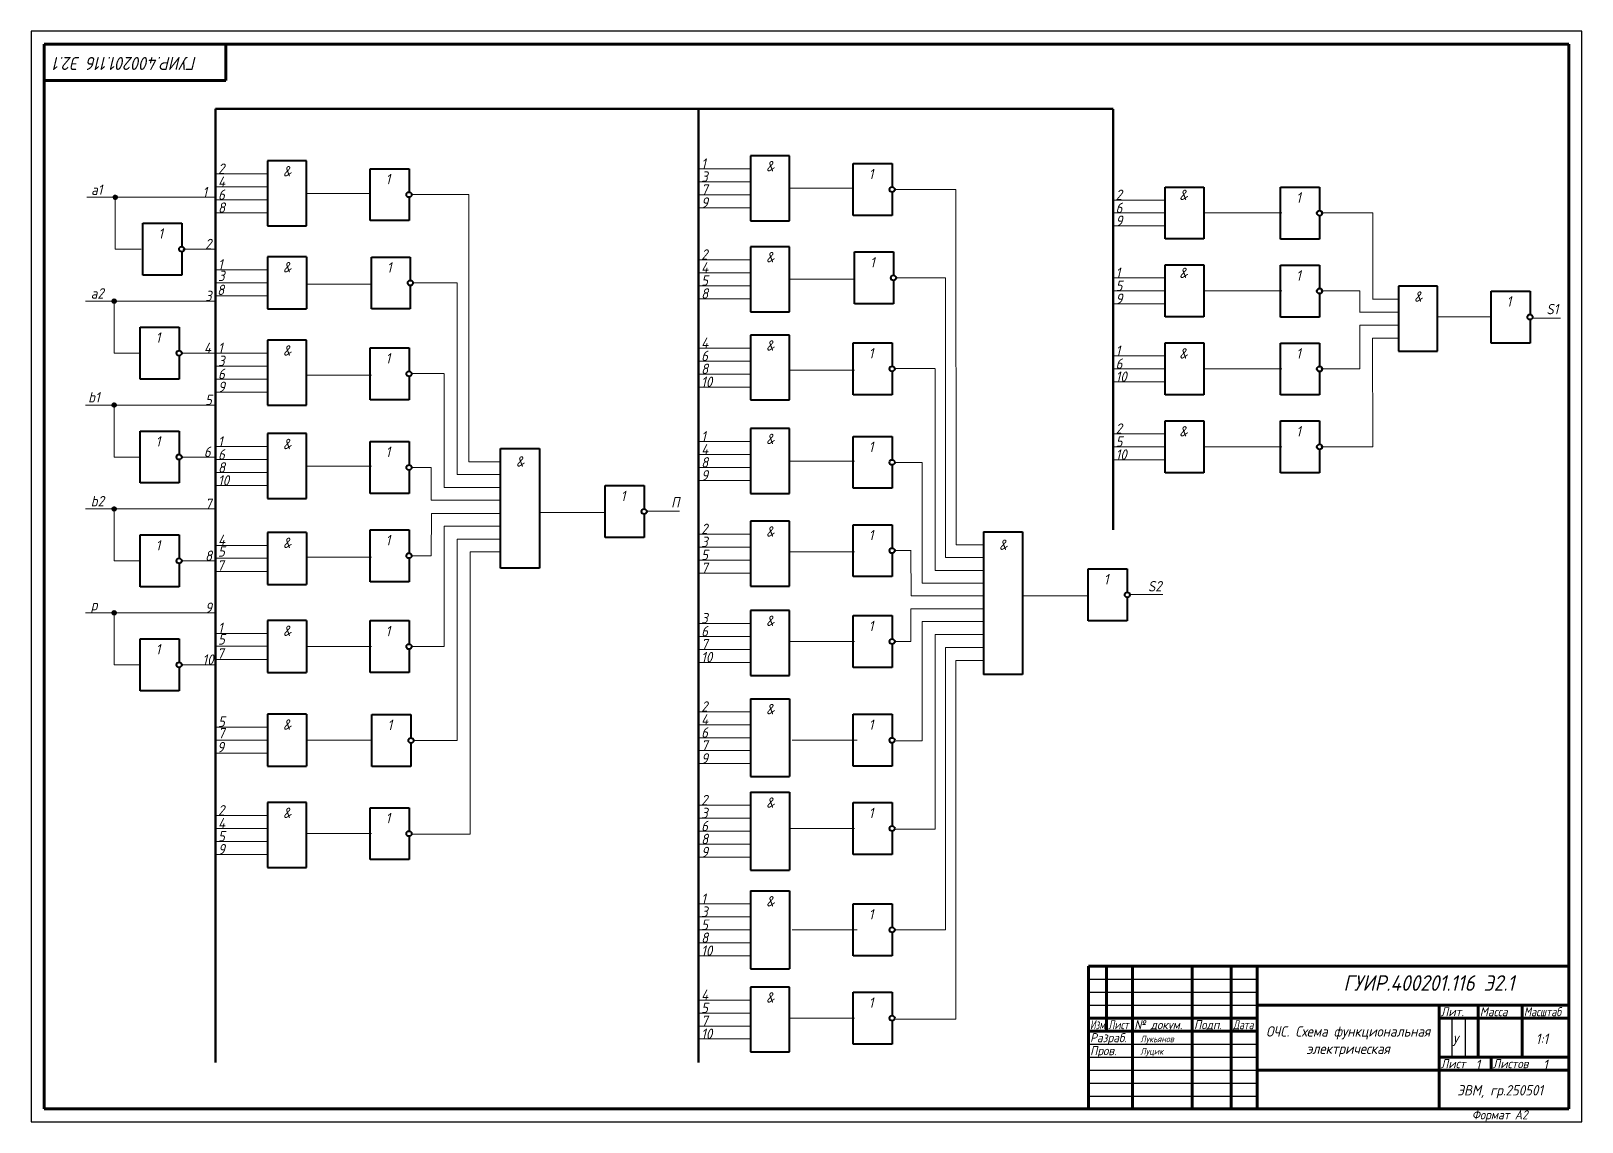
# Model space of a CAD drawing. Header units: millimetres. Extents: x 24 to 621, y 8 to 428.
import ezdxf

# ---------------------------------------------------------------- set-up
doc = ezdxf.new("R2010")
doc.units = ezdxf.units.MM
doc.header["$LTSCALE"] = 0.5
doc.layers.get('0').update_dxf_attribs({"lineweight": 60})
doc.layers.get('Defpoints').update_dxf_attribs({"color": 5})
doc.layers.add('4-текст', color=7, linetype='Continuous', true_color=0x00ad00)
doc.layers.add('провода', color=122, linetype='Continuous', lineweight=15)
doc.layers.add('фигуры', color=7, linetype='Continuous', lineweight=40)
doc.styles.get("Standard").update_dxf_attribs({"font": 'isocpeui.ttf', "width": 0.9})

msp = doc.modelspace()

# ---------------------------------------------------------------- linework, layer by layer
for p, q in [((29, 423.05), (29, 409.05)), ((99, 409.05), (99, 423.05)), ((29, 409.05), (99, 409.05)), ((566, 53.05), (566, 48.05))]:
    msp.add_line(p, q)
at = {"lineweight": 50}
msp.add_line((280.97, 397.75), (280.97, 31), dxfattribs=at)
at = {"lineweight": 40}
for p, q in [((550.42, 329.81), (550.42, 304.81)), ((565.42, 329.81), (550.42, 329.81)), ((565.42, 304.81), (565.42, 329.81)), ((300.97, 311), (300.97, 286)), ((315.97, 311), (300.97, 311)), ((315.97, 286), (315.97, 311)), ((115, 309.05), (115, 284.05)), ((130, 309.05), (115, 309.05)), ((130, 284.05), (130, 309.05)), ((550.42, 304.81), (565.42, 304.81)), ((115, 284.05), (130, 284.05)), ((300.97, 286), (315.97, 286)), ((300.97, 275), (300.97, 250)), ((315.97, 275), (300.97, 275)), ((315.97, 250), (315.97, 275)), ((115, 273.05), (115, 248.05)), ((130, 273.05), (115, 273.05)), ((130, 248.05), (130, 273.05)), ((115, 248.05), (130, 248.05)), ((300.97, 250), (315.97, 250)), ((115, 131.05), (115, 106.05)), ((130, 131.05), (115, 131.05)), ((130, 106.05), (130, 131.05)), ((115, 106.05), (130, 106.05)), ((300.97, 60), (300.97, 35)), ((315.97, 60), (300.97, 60)), ((315.97, 35), (315.97, 60)), ((300.97, 35), (315.97, 35))]:
    msp.add_line(p, q, dxfattribs=at)
at = {"lineweight": 60}
for p, q in [((616, 68.05), (431, 68.05)), ((431, 13.05), (431, 68.05)), ((438, 68.05), (438, 43.05)), ((448, 13.05), (448, 68.05)), ((471, 68.05), (471, 13.05)), ((486, 13.05), (486, 68.05)), ((496, 68.05), (496, 13.05)), ((431, 48.05), (496, 48.05)), ((496, 53.05), (616, 53.05)), ((566, 13.05), (566, 53.05)), ((566, 48.05), (616, 48.05)), ((581, 53.05), (581, 33.05)), ((598, 33.05), (598, 53.05)), ((431, 43.05), (496, 43.05)), ((566, 33.05), (616, 33.05)), ((586, 28.05), (586, 33.05)), ((496, 28.05), (616, 28.05))]:
    msp.add_line(p, q, dxfattribs=at)
at = {"lineweight": -3}
for p, q in [((431, 63.05), (496, 63.05)), ((431, 58.05), (496, 58.05)), ((431, 53.05), (496, 53.05)), ((571, 33.05), (571, 48.05)), ((576, 48.05), (576, 33.05)), ((431, 38.05), (496, 38.05)), ((431, 33.05), (496, 33.05)), ((431, 28.05), (496, 28.05)), ((431, 23.05), (496, 23.05)), ((431, 18.05), (496, 18.05))]:
    msp.add_line(p, q, dxfattribs=at)
for centre in [(56.44, 364.05), (56, 324.05), (56, 284.05), (56, 244.05), (56, 204.05)]:
    msp.add_circle(centre, 0.5)
at = {"layer": 'Defpoints'}
for p, q in [((621, 428.05), (24, 428.05)), ((24, 428.05), (24, 8.05)), ((621, 8.05), (621, 428.05)), ((24, 8.05), (621, 8.05))]:
    msp.add_line(p, q, dxfattribs=at)
at = {"layer": 'провода', "lineweight": 15}
for p, q in [((95, 373.05), (115, 373.05)), ((280.97, 375), (300.97, 375)), ((95, 368.05), (115, 368.05)), ((170.5, 365.05), (192.48, 365.05)), ((280.97, 370), (300.97, 370)), ((280.97, 365), (300.97, 365)), ((356.47, 367), (380, 367)), ((95, 364.05), (45.44, 364.05)), ((56.44, 364.05), (56.44, 344.05)), ((95, 363.05), (115, 363.05)), ((280.97, 360), (300.97, 360)), ((95, 358.05), (115, 358.05)), ((56.44, 344.05), (66.44, 344.05)), ((82.44, 344.05), (95, 344.05)), ((95, 336.1), (115, 336.1)), ((280.97, 340), (300.97, 340)), ((280.97, 335), (300.97, 335)), ((95, 331.15), (115, 331.15)), ((171, 331.05), (188, 331.07)), ((280.97, 330), (300.97, 330)), ((356.97, 333), (376, 333.01)), ((95, 324.05), (45, 324.05)), ((56, 324.05), (56, 304.05)), ((95, 326.1), (115, 326.1)), ((280.97, 325), (300.97, 325)), ((540.42, 324.81), (550.42, 324.81)), ((535.42, 319.81), (550.42, 319.81)), ((535.52, 314.81), (550.42, 314.81)), ((280.97, 306), (300.97, 306)), ((540.42, 309.81), (550.42, 309.81)), ((56, 304.05), (66, 304.05)), ((82, 304.05), (95, 304.05)), ((95, 304.05), (115, 304.05)), ((95, 299.05), (115, 299.05)), ((280.97, 301), (300.97, 301)), ((95, 294.05), (115, 294.05)), ((170.49, 296.15), (183, 296.16)), ((280.97, 296), (300.97, 296)), ((356.46, 298.1), (372, 298.11)), ((95, 289.05), (115, 289.05)), ((280.97, 291), (300.97, 291)), ((95, 284.05), (45, 284.05)), ((56, 284.05), (56, 264.05)), ((280.97, 270), (300.97, 270)), ((56, 264.05), (66, 264.05)), ((82, 264.05), (95, 264.05)), ((95, 268.05), (115, 268.05)), ((95, 263.05), (115, 263.05)), ((280.97, 265), (300.97, 265)), ((95, 258.05), (115, 258.05)), ((170.5, 260.05), (178, 260.06)), ((280.97, 260), (300.97, 260)), ((356.47, 262), (367, 262)), ((95, 253.05), (115, 253.05)), ((280.97, 255), (300.97, 255)), ((95, 244.05), (45, 244.05)), ((56, 244.05), (56, 224.05)), ((280.97, 234.38), (300.97, 234.38)), ((95, 230), (115, 230)), ((280.97, 229.38), (300.97, 229.38)), ((356.47, 228), (362.73, 228)), ((380.17, 230.28), (390.65, 230.28)), ((56, 224.05), (66, 224.05)), ((82, 224.05), (95, 224.05)), ((95, 225.05), (115, 225.05)), ((170.5, 226.05), (178, 226.06)), ((280.97, 224.38), (300.97, 224.38)), ((376, 225.31), (390.65, 225.31)), ((95, 220), (115, 220)), ((280.97, 219.38), (300.97, 219.38)), ((366.99, 215.43), (390.65, 215.43)), ((371.99, 220.4), (390.65, 220.4)), ((362.74, 210.59), (390.65, 210.59)), ((95, 204.05), (45, 204.05)), ((56, 204.05), (56, 184.05)), ((362.72, 205.62), (390.65, 205.62)), ((280.97, 200), (300.97, 200)), ((367, 200.71), (390.65, 200.71)), ((95, 196.15), (115, 196.15)), ((95, 191.2), (115, 191.2)), ((130, 191.05), (155, 191.05)), ((170.5, 191.05), (183, 191.06)), ((280.97, 195), (300.97, 195)), ((315.97, 193), (340.97, 193)), ((356.47, 193), (362.72, 193.01)), ((372, 195.74), (390.65, 195.74)), ((95, 186.15), (115, 186.15)), ((280.97, 190), (300.97, 190)), ((376, 190.72), (390.65, 190.72)), ((380, 185.74), (390.65, 185.74)), ((56, 184.05), (66, 184.05)), ((82, 184.05), (95, 184.05)), ((280.97, 185), (300.97, 185)), ((95, 160.04), (115, 160.04)), ((95, 155.09), (115, 155.09)), ((95, 150.04), (115, 150.04)), ((130, 155.04), (155, 155.04)), ((171.24, 154.94), (188.08, 154.96)), ((316.97, 155), (341.97, 155)), ((356.45, 154.78), (367, 154.79)), ((95, 126.05), (115, 126.05)), ((95, 121.05), (115, 121.05)), ((315.97, 121), (340.97, 121)), ((356.44, 120.76), (372, 120.77)), ((95, 116.05), (115, 116.05)), ((130, 119.05), (155, 119.05)), ((170.47, 118.81), (193, 118.83)), ((95, 111.05), (115, 111.05)), ((316.97, 82), (341.97, 82)), ((356.47, 82), (376, 82.01)), ((280.97, 55), (300.97, 55)), ((280.97, 50), (300.97, 50)), ((315.97, 48), (340.97, 48)), ((280.97, 45), (300.97, 45)), ((356.38, 47.6), (380, 47.6)), ((280.97, 40), (300.97, 40))]:
    msp.add_line(p, q, dxfattribs=at)
at = {"layer": 'провода'}
for p, q in [((130, 365.55), (154.5, 365.55)), ((192.48, 365.08), (192.48, 262.25)), ((315.97, 367.5), (340.47, 367.5)), ((380, 367), (380.17, 230.28)), ((460.5, 362.99), (440.5, 362.99)), ((460.5, 357.99), (440.5, 357.99)), ((460.5, 352.99), (440.5, 352.99)), ((475.5, 357.99), (485.5, 357.99)), ((485.5, 357.99), (505.5, 357.99)), ((520.5, 357.99), (535.5, 357.99)), ((540.5, 357.99), (535.5, 357.99)), ((540.5, 324.81), (540.5, 357.99)), ((130, 330.55), (155, 330.55)), ((188, 331.08), (188, 257.29)), ((315.97, 332.5), (340.97, 332.5)), ((376, 333.03), (376, 225.31)), ((460.5, 332.99), (440.5, 332.99)), ((460.5, 327.99), (440.5, 327.99)), ((460.5, 322.99), (440.5, 322.99)), ((475.5, 327.99), (505.5, 327.99)), ((520.5, 327.99), (535.5, 327.99)), ((535.5, 327.99), (535.5, 319.81)), ((565.5, 317.99), (585.5, 317.99)), ((601.9, 317.52), (612.69, 317.52)), ((535.5, 297.99), (535.52, 314.81)), ((540.42, 309.81), (540.5, 267.99)), ((460.5, 302.99), (440.5, 302.99)), ((130, 295.55), (155, 295.55)), ((183, 296.08), (183, 252.34)), ((315.97, 297.5), (340.97, 297.5)), ((372, 298.03), (372, 220.4)), ((460.5, 297.99), (440.5, 297.99)), ((460.5, 292.99), (440.5, 292.99)), ((475.5, 297.99), (505.5, 297.99)), ((520.5, 297.99), (535.5, 297.99)), ((460.5, 272.99), (440.5, 272.99)), ((460.5, 267.99), (440.5, 267.99)), ((460.5, 262.99), (440.5, 262.99)), ((475.5, 267.99), (505.5, 267.99)), ((520.5, 267.99), (535.5, 267.99)), ((540.5, 267.99), (535.5, 267.99)), ((130, 260.55), (155, 260.55)), ((178, 260.05), (178, 247.38)), ((188, 257.29), (204.68, 257.29)), ((192.48, 262.25), (204.68, 262.25)), ((315.97, 262.5), (340.97, 262.5)), ((367, 262), (367, 215.43)), ((183, 252.34), (204.69, 252.34)), ((178, 247.38), (204.69, 247.38)), ((178.1, 242.36), (178, 226.06)), ((178.1, 242.36), (204.68, 242.36)), ((219.68, 242.7), (245, 242.7)), ((260.99, 243.16), (273.66, 243.16)), ((183, 237.4), (183, 191.06)), ((183, 237.4), (204.68, 237.4)), ((188, 232.45), (204.69, 232.46)), ((188, 232.45), (188.08, 154.96)), ((193, 227.5), (193, 118.83)), ((193, 227.5), (204.69, 227.5)), ((315.97, 227.5), (340.97, 227.5)), ((362.72, 227.99), (362.74, 210.59)), ((130, 225.55), (155, 225.55)), ((405.65, 210.65), (430.97, 210.65)), ((446.96, 211.11), (459.63, 211.11)), ((362.72, 205.62), (362.72, 193.01)), ((367, 200.71), (367, 154.79)), ((372, 195.74), (372, 120.77)), ((376, 190.72), (376, 82.01)), ((380, 185.74), (380, 47.6)), ((280.97, 166), (300.97, 166)), ((280.97, 161), (300.97, 161)), ((280.97, 156), (300.97, 156)), ((280.97, 151), (300.97, 151)), ((280.97, 146), (300.97, 146)), ((280.97, 130), (300.97, 130)), ((280.97, 125), (300.97, 125)), ((280.97, 120), (300.97, 120)), ((280.97, 115), (300.97, 115)), ((280.97, 110), (300.97, 110)), ((280.97, 92), (300.97, 92)), ((280.97, 87), (300.97, 87)), ((280.97, 82), (300.97, 82)), ((280.97, 77), (300.97, 77)), ((280.97, 72), (300.97, 72))]:
    msp.add_line(p, q, dxfattribs=at)
at = {"layer": 'фигуры', "lineweight": 60}
for p, q in [((29, 13.05), (29, 423.05)), ((29, 423.05), (601, 423.05)), ((601, 423.05), (616, 423.05)), ((616, 423.05), (616, 13.05)), ((616, 13.05), (29, 13.05))]:
    msp.add_line(p, q, dxfattribs=at)
at = {"layer": 'фигуры', "lineweight": 50}
for p, q in [((95, 398.05), (95, 31)), ((95, 398.05), (440.5, 398.05)), ((440.5, 397.99), (440.5, 235.99))]:
    msp.add_line(p, q, dxfattribs=at)
at = {"layer": 'фигуры', "lineweight": 40}
for p, q in [((115, 378.05), (115, 353.05)), ((130, 378.05), (115, 378.05)), ((130, 353.05), (130, 378.05)), ((300.97, 380), (300.97, 355)), ((315.97, 380), (300.97, 380)), ((315.97, 355), (315.97, 380)), ((340.47, 377), (355.47, 377)), ((340.47, 357), (340.47, 377)), ((355.47, 377), (355.47, 368)), ((154.5, 375.05), (169.5, 375.05)), ((154.5, 355.05), (154.5, 375.05)), ((169.5, 375.05), (169.5, 366.05)), ((355.47, 366), (355.47, 357)), ((505, 367.94), (520, 367.94)), ((505, 347.94), (505, 367.94)), ((520, 367.94), (520, 358.94)), ((169.5, 364.05), (169.5, 355.05)), ((67, 354.05), (82, 354.05)), ((67, 334.05), (67, 354.05)), ((82, 354.05), (82, 345.05)), ((115, 353.05), (130, 353.05)), ((169.5, 355.05), (154.5, 355.05)), ((300.97, 355), (315.97, 355)), ((355.47, 357), (340.47, 357)), ((520, 356.94), (520, 347.94)), ((520, 347.94), (505, 347.94)), ((82, 343.05), (82, 334.05)), ((115, 341.1), (115, 321.1)), ((130, 341.1), (115, 341.1)), ((130, 341.1), (130, 321.1)), ((155, 341.05), (170, 341.05)), ((155, 321.05), (155, 341.05)), ((170, 341.05), (170, 332.05)), ((300.97, 345), (300.97, 320)), ((315.97, 345), (300.97, 345)), ((315.97, 320), (315.97, 345)), ((340.97, 343), (355.97, 343)), ((340.97, 323), (340.97, 343)), ((355.97, 343), (355.97, 334)), ((505, 337.94), (520, 337.94)), ((505, 317.94), (505, 337.94)), ((520, 337.94), (520, 328.94)), ((82, 334.05), (67, 334.05)), ((170, 330.05), (170, 321.05)), ((355.97, 332), (355.97, 323)), ((355.97, 323), (340.97, 323)), ((520, 326.94), (520, 317.94)), ((586, 327.94), (601, 327.94)), ((586, 307.94), (586, 327.94)), ((601, 327.94), (601, 318.94)), ((115, 321.1), (130, 321.1)), ((170, 321.05), (155, 321.05)), ((300.97, 320), (315.97, 320)), ((520, 317.94), (505, 317.94)), ((601, 316.94), (601, 307.94)), ((66, 314.05), (81, 314.05)), ((66, 294.05), (66, 314.05)), ((81, 314.05), (81, 305.05)), ((154.5, 306.05), (169.5, 306.05)), ((154.5, 286.05), (154.5, 306.05)), ((169.5, 306.05), (169.5, 297.05)), ((340.47, 308), (355.47, 308)), ((340.47, 288), (340.47, 308)), ((355.47, 308), (355.47, 299)), ((505, 307.94), (520, 307.94)), ((505, 287.94), (505, 307.94)), ((520, 307.94), (520, 298.94)), ((601, 307.94), (586, 307.94)), ((81, 303.05), (81, 294.05)), ((81, 294.05), (66, 294.05)), ((169.5, 295.05), (169.5, 286.05)), ((355.47, 297), (355.47, 288)), ((520, 296.94), (520, 287.94)), ((355.47, 288), (340.47, 288)), ((520, 287.94), (505, 287.94)), ((169.5, 286.05), (154.5, 286.05)), ((505, 277.94), (520, 277.94)), ((505, 257.94), (505, 277.94)), ((520, 277.94), (520, 268.94)), ((66, 274.05), (81, 274.05)), ((66, 254.05), (66, 274.05)), ((81, 274.05), (81, 265.05)), ((154.5, 270.05), (169.5, 270.05)), ((154.5, 250.05), (154.5, 270.05)), ((169.5, 270.05), (169.5, 261.05)), ((340.47, 272), (355.47, 272)), ((340.47, 252), (340.47, 272)), ((355.47, 272), (355.47, 263)), ((81, 263.05), (81, 254.05)), ((520, 266.94), (520, 257.94)), ((169.5, 259.05), (169.5, 250.05)), ((355.47, 261), (355.47, 252)), ((520, 257.94), (505, 257.94)), ((81, 254.05), (66, 254.05)), ((245, 253.05), (260, 253.05)), ((245, 233.05), (245, 253.05)), ((260, 253.05), (260, 244.05)), ((355.47, 252), (340.47, 252)), ((169.5, 250.05), (154.5, 250.05)), ((260, 242.05), (260, 233.05)), ((300.97, 239.38), (300.97, 214.38)), ((315.97, 239.38), (300.97, 239.38)), ((315.97, 214.38), (315.97, 239.38)), ((66, 234.05), (81, 234.05)), ((66, 214.05), (66, 234.05)), ((81, 234.05), (81, 225.05)), ((115, 235), (115, 215)), ((130, 235), (115, 235)), ((130, 235), (130, 215)), ((154.5, 236.05), (169.5, 236.05)), ((154.5, 216.05), (154.5, 236.05)), ((169.5, 236.05), (169.5, 227.05)), ((260, 233.05), (245, 233.05)), ((340.47, 238), (355.47, 238)), ((340.47, 218), (340.47, 238)), ((355.47, 238), (355.47, 229)), ((355.47, 227), (355.47, 218)), ((81, 223.05), (81, 214.05)), ((169.5, 225.05), (169.5, 216.05)), ((430.97, 221), (445.97, 221)), ((430.97, 201), (430.97, 221)), ((445.97, 221), (445.97, 212)), ((115, 215), (130, 215)), ((169.5, 216.05), (154.5, 216.05)), ((355.47, 218), (340.47, 218)), ((81, 214.05), (66, 214.05)), ((300.97, 214.38), (315.97, 214.38)), ((445.97, 210), (445.97, 201)), ((300.97, 205), (300.97, 180)), ((315.97, 205), (300.97, 205)), ((315.97, 180), (315.97, 205)), ((340.47, 203), (355.47, 203)), ((340.47, 183), (340.47, 203)), ((355.47, 203), (355.47, 194)), ((115, 201.15), (115, 181.15)), ((130, 201.15), (115, 201.15)), ((130, 201.15), (130, 181.15)), ((154.5, 201.05), (169.5, 201.05)), ((154.5, 181.05), (154.5, 201.05)), ((169.5, 201.05), (169.5, 192.05)), ((445.97, 201), (430.97, 201)), ((66, 194.05), (81, 194.05)), ((66, 174.05), (66, 194.05)), ((81, 194.05), (81, 185.05)), ((355.47, 192), (355.47, 183)), ((169.5, 190.05), (169.5, 181.05)), ((81, 183.05), (81, 174.05)), ((115, 181.15), (130, 181.15)), ((169.5, 181.05), (154.5, 181.05)), ((300.97, 180), (315.97, 180)), ((355.47, 183), (340.47, 183)), ((81, 174.05), (66, 174.05)), ((115, 165.04), (115, 145.04)), ((130, 165.04), (115, 165.04)), ((130, 165.04), (130, 145.04)), ((155.24, 164.94), (170.24, 164.94)), ((155.24, 144.94), (155.24, 164.94)), ((170.24, 164.94), (170.24, 155.94)), ((340.47, 165), (355.47, 165)), ((340.47, 145), (340.47, 165)), ((355.47, 165), (355.47, 156)), ((170.24, 153.94), (170.24, 144.94)), ((355.47, 154), (355.47, 145)), ((115, 145.04), (130, 145.04)), ((170.24, 144.94), (155.24, 144.94)), ((355.47, 145), (340.47, 145)), ((154.5, 129.05), (169.5, 129.05)), ((154.5, 109.05), (154.5, 129.05)), ((169.5, 129.05), (169.5, 120.05)), ((340.47, 131), (355.47, 131)), ((340.47, 111), (340.47, 131)), ((355.47, 131), (355.47, 122)), ((355.47, 120), (355.47, 111)), ((169.5, 118.05), (169.5, 109.05)), ((169.5, 109.05), (154.5, 109.05)), ((355.47, 111), (340.47, 111)), ((340.47, 92), (355.47, 92)), ((340.47, 72), (340.47, 92)), ((355.47, 92), (355.47, 83)), ((355.47, 81), (355.47, 72)), ((355.47, 72), (340.47, 72)), ((340.47, 58), (355.47, 58)), ((340.47, 38), (340.47, 58)), ((355.47, 58), (355.47, 49)), ((355.47, 47), (355.47, 38)), ((355.47, 38), (340.47, 38))]:
    msp.add_line(p, q, dxfattribs=at)
at = {"layer": 'фигуры'}
for p, q in [((460.5, 367.99), (475.5, 367.99)), ((460.5, 347.99), (460.5, 367.99)), ((475.5, 367.99), (475.5, 347.99)), ((475.5, 347.99), (460.5, 347.99)), ((460.5, 337.99), (475.5, 337.99)), ((460.5, 317.99), (460.5, 337.99)), ((475.5, 337.99), (475.5, 317.99)), ((475.5, 317.99), (460.5, 317.99)), ((460.5, 307.99), (475.5, 307.99)), ((460.5, 287.99), (460.5, 307.99)), ((475.5, 307.99), (475.5, 287.99)), ((475.5, 287.99), (460.5, 287.99)), ((460.5, 277.99), (475.5, 277.99)), ((460.5, 257.99), (460.5, 277.99)), ((475.5, 277.99), (475.5, 257.99)), ((204.68, 242.33), (204.68, 267.33)), ((204.68, 267.33), (219.68, 267.33)), ((219.68, 267.33), (219.68, 221.25)), ((475.5, 257.99), (460.5, 257.99)), ((204.68, 221.25), (204.68, 242.33)), ((390.65, 235.28), (405.65, 235.28)), ((390.65, 235.28), (390.65, 180.28)), ((405.65, 235.28), (405.65, 180.28)), ((219.68, 221.25), (204.68, 221.25)), ((405.65, 180.28), (390.65, 180.28)), ((300.97, 171), (300.97, 141)), ((300.97, 171), (315.97, 171)), ((315.97, 171), (315.97, 141)), ((300.97, 141), (315.97, 141)), ((300.97, 135), (300.97, 105)), ((300.97, 135), (315.97, 135)), ((315.97, 135), (315.97, 105)), ((300.97, 105), (315.97, 105)), ((300.97, 97), (300.97, 67)), ((300.97, 97), (315.97, 97)), ((315.97, 97), (315.97, 67)), ((300.97, 67), (315.97, 67))]:
    msp.add_line(p, q, dxfattribs=at)
at = {"layer": 'фигуры', "lineweight": 40}
for centre in [(169.5, 365.05), (355.47, 367), (520, 357.94), (82, 344.05), (170, 331.05), (355.97, 333), (520, 327.94), (601, 317.94), (81, 304.05), (355.47, 298), (520, 297.94), (169.5, 296.05), (520, 267.94), (81, 264.05), (355.47, 262), (169.5, 260.05), (260, 243.05), (169.5, 226.05), (355.47, 228), (81, 224.05), (445.97, 211), (169.5, 191.05), (355.47, 193), (81, 184.05), (170.24, 154.94), (355.47, 155), (169.5, 119.05), (355.47, 121), (355.47, 82), (355.47, 48)]:
    msp.add_circle(centre, 1, dxfattribs=at)

# ---------------------------------------------------------------- texts
at = {"lineweight": -3, "width": 0.9}
msp.add_text('Формат А2', height=3.5, dxfattribs=at).set_placement((578.6, 9.05))
at = {"insert": (496, 44.92), "char_height": 4, "attachment_point": 1}
msp.add_mtext_dynamic_manual_height_columns('\\pxqc;ОЧС. Схема функциональная электрическая', width=70, gutter_width=20, heights=[0], dxfattribs=at)
at = {"layer": '4-текст', "lineweight": -3}
for s, width, p in [('Лит.', 0.9, (566.67, 48.75)), ('Масса', 0.9, (581.67, 48.75)), ('Масштаб', 0.8, (598.67, 48.75)), ('Изм.', 0.7, (431.67, 43.75)), ('Разраб.', 0.9, (431.67, 38.75)), ('Лист', 0.75, (438.67, 43.75)), ('№ докум.', 0.9, (448.67, 43.75)), ('Подп.', 0.9, (471.67, 43.75)), ('Дата', 0.75, (486.67, 43.75)), ('Пров.', 0.9, (431.67, 33.75)), ('Лист', 0.9, (566.67, 28.75)), ('Листов', 0.9, (586.67, 28.75))]:
    msp.add_text(s, height=3.5, dxfattribs=dict(at, width=width)).set_placement(p)
at = {"layer": 'провода', "width": 0.9}
for s, p in [('1:1', (603.22, 38.08)), ('У', (571, 37.25)), ('1', (580, 28.05)), ('1', (606, 28.05))]:
    msp.add_text(s, height=4, dxfattribs=at).set_placement(p)
at = {"layer": 'провода', "insert": (33, 415.55), "char_height": 5, "attachment_point": 6, "rotation": 180}
msp.add_mtext_dynamic_manual_height_columns('ГУИР.400201.116 Э2.1', width=70, gutter_width=20, heights=[0], dxfattribs=at)
at = {"layer": 'провода'}
for s, width, insert, char_height, attachment_point in [('ГУИР.400201.116 Э2.1', 84, (595, 61.55), 6, 6), ('Лукьянов', 23, (451, 41.25), 2.5, 1), ('Луцик', 23, (451, 36.5), 2.5, 1), ('ЭВМ, гр.250501', 50, (573, 22.25), 4, 1)]:
    msp.add_mtext_dynamic_manual_height_columns(s, width=width, gutter_width=20, heights=[0], dxfattribs=dict(at, insert=insert, char_height=char_height, attachment_point=attachment_point))
at = {"layer": 'фигуры', "width": 0.9}
for s, p in [('2', (96, 373.05)), ('1', (281.97, 375)), ('&', (306.97, 374)), ('4', (96, 368.05)), ('&', (121, 372.05)), ('1', (160.5, 369.05)), ('3', (281.97, 370)), ('1', (346.47, 371)), ('a1', (47.13, 364.96)), ('1', (90, 364.05)), ('6', (96, 363.05)), ('7', (281.97, 365)), ('2', (441.5, 362.99)), ('&', (466, 362.94)), ('1', (511, 361.94)), ('8', (96, 358.05)), ('9', (281.97, 360)), ('6', (441.5, 357.99)), ('9', (441.5, 352.99)), ('1', (73, 348.05)), ('2', (91, 344.05)), ('2', (281.97, 340)), ('&', (306.97, 339)), ('1', (346.97, 337)), ('3', (96, 331.8)), ('1', (96, 336.23)), ('&', (121, 335.1)), ('1', (161, 335.05)), ('4', (281.97, 335)), ('1', (441.5, 332.99)), ('&', (466, 332.94)), ('1', (511, 331.94)), ('a2', (47, 325.05)), ('8', (95.67, 326.39)), ('5', (281.97, 330)), ('8', (281.97, 325)), ('5', (441.5, 327.99)), ('3', (91, 324.05)), ('9', (441.5, 322.99)), ('&', (556.42, 323.81)), ('1', (592, 321.94)), ('S1', (607.29, 319)), ('1', (72, 308.05)), ('4', (90.56, 304.05)), ('1', (96, 304.05)), ('&', (121, 303.05)), ('4', (281.97, 306)), ('6', (281.97, 301)), ('&', (306.97, 305)), ('1', (346.47, 302)), ('1', (441.5, 302.99)), ('&', (466, 301.94)), ('1', (511, 301.94)), ('3', (96, 299.05)), ('1', (160.5, 300.05)), ('8', (281.97, 296)), ('6', (441.5, 297.99)), ('6', (96, 294.05)), ('9', (96, 289.05)), ('10', (281.97, 291)), ('10', (441.5, 292.99)), ('b1', (46, 285.05)), ('5', (91, 284.05)), ('2', (441.5, 272.99)), ('&', (466, 271.94)), ('1', (511, 271.94)), ('1', (72, 268.05)), ('1', (96, 268.05)), ('&', (121, 267.05)), ('4', (281.97, 265)), ('1', (281.97, 270)), ('&', (306.97, 269)), ('1', (346.47, 266)), ('5', (441.5, 267.99)), ('6', (90.56, 264.05)), ('6', (96, 263.05)), ('1', (160.5, 264.05)), ('&', (210.68, 260.33)), ('8', (281.97, 260)), ('10', (441.5, 262.99)), ('8', (96, 258.05)), ('10', (96, 253.05)), ('9', (281.97, 255)), ('1', (251, 247.05)), ('b2', (47, 245.05)), ('7', (91, 244.05)), ('П', (270.39, 244.64)), ('4', (96, 230.14)), ('&', (121, 229)), ('1', (160.5, 230.05)), ('2', (281.97, 234.38)), ('3', (281.97, 229.38)), ('&', (306.97, 233.38)), ('1', (346.47, 232)), ('1', (72, 228.05)), ('8', (91, 224.05)), ('5', (96, 225.7)), ('5', (281.97, 224.38)), ('&', (396.65, 228.28)), ('7', (95.67, 220.29)), ('7', (281.97, 219.38)), ('1', (436.97, 215)), ('S2', (453.91, 212.3)), ('p', (47, 205.05)), ('9', (91, 204.05)), ('3', (281.97, 200)), ('&', (306.97, 199)), ('1', (96, 196.29)), ('&', (121, 195.15)), ('1', (160.5, 195.05)), ('6', (281.97, 195)), ('1', (346.47, 197)), ('1', (72, 188.05)), ('5', (96, 191.85)), ('7', (281.97, 190)), ('10', (90, 184.05)), ('7', (95.67, 186.44)), ('10', (281.97, 185)), ('2', (281.97, 166)), ('&', (307, 165)), ('5', (96, 160.18)), ('&', (121, 159.04)), ('1', (161.24, 158.94)), ('4', (281.97, 161)), ('1', (346.47, 159)), ('7', (96, 155.75)), ('6', (281.97, 156)), ('9', (95.67, 150.34)), ('9', (281.97, 146)), ('7', (281.97, 151)), ('2', (281.97, 130)), ('&', (307, 129)), ('2', (96, 126.05)), ('&', (121, 125.05)), ('1', (160.5, 123.05)), ('3', (281.97, 125)), ('1', (346.47, 125)), ('5', (96, 116.05)), ('4', (96, 121.05)), ('6', (281.97, 120)), ('9', (96, 111.05)), ('8', (281.97, 115)), ('9', (281.97, 110)), ('1', (281.97, 92)), ('3', (281.97, 87)), ('&', (307, 91)), ('1', (346.47, 86)), ('5', (281.97, 82)), ('8', (281.97, 77)), ('10', (281.97, 72)), ('5', (281.97, 50)), ('4', (281.97, 55)), ('&', (306.97, 54)), ('1', (346.47, 52)), ('7', (281.97, 45)), ('10', (281.97, 40))]:
    msp.add_text(s, height=4, dxfattribs=at).set_placement(p)

doc.saveas('drawing.dxf')
